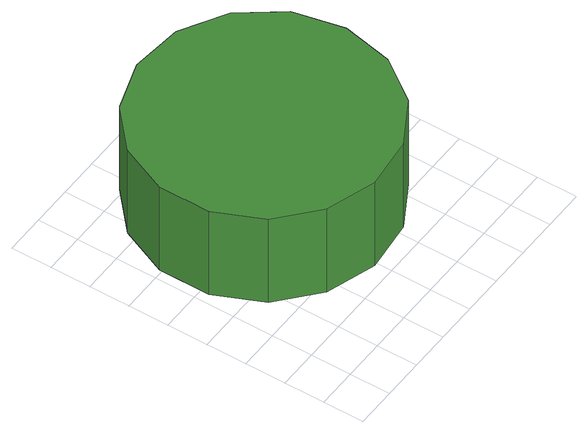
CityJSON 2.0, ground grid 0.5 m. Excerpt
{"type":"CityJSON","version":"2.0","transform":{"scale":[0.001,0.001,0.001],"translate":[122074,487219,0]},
"CityObjects":{
"tree1":{"type":"SolitaryVegetationObject","attributes":{"function":"something"},"geometry":[{"type":"MultiSurface","lod":"1","boundaries":[[[0,1,2,3,4,5,6,7,8,9,10,11,12,13,14]],[[15,16,17,18,19,20,21,22,23,24,25,26,27,28,29]],[[0,29,28,1]],[[1,28,27,2]],[[2,27,26,3]],[[3,26,25,4]],[[4,25,24,5]],[[5,24,23,6]],[[6,23,22,7]],[[7,22,21,8]],[[8,21,20,9]],[[9,20,19,10]],[[10,19,18,11]],[[11,18,17,12]],[[12,17,16,13]],[[13,16,15,14]],[[14,15,29,0]]]}]}
},
"vertices":[
[3161,2218,1452],[3029,2843,1452],[2653,3359,1452],[2100,3679,1452],[1465,3746,1452],[857,3548,1452],[382,3121,1452],[123,2537,1452],[123,1899,1452],[382,1315,1452],[857,888,1452],[1465,690,1452],[2100,757,1452],[2653,1076,1452],[3029,1593,1452],[3029,1593,182],[2653,1076,182],[2100,757,182],[1465,690,182],[857,888,182],[382,1315,182],[123,1899,182],[123,2537,182],[382,3121,182],[857,3548,182],[1465,3746,182],[2100,3679,182],[2653,3359,182],[3029,2843,182],[3161,2218,182]
]}
